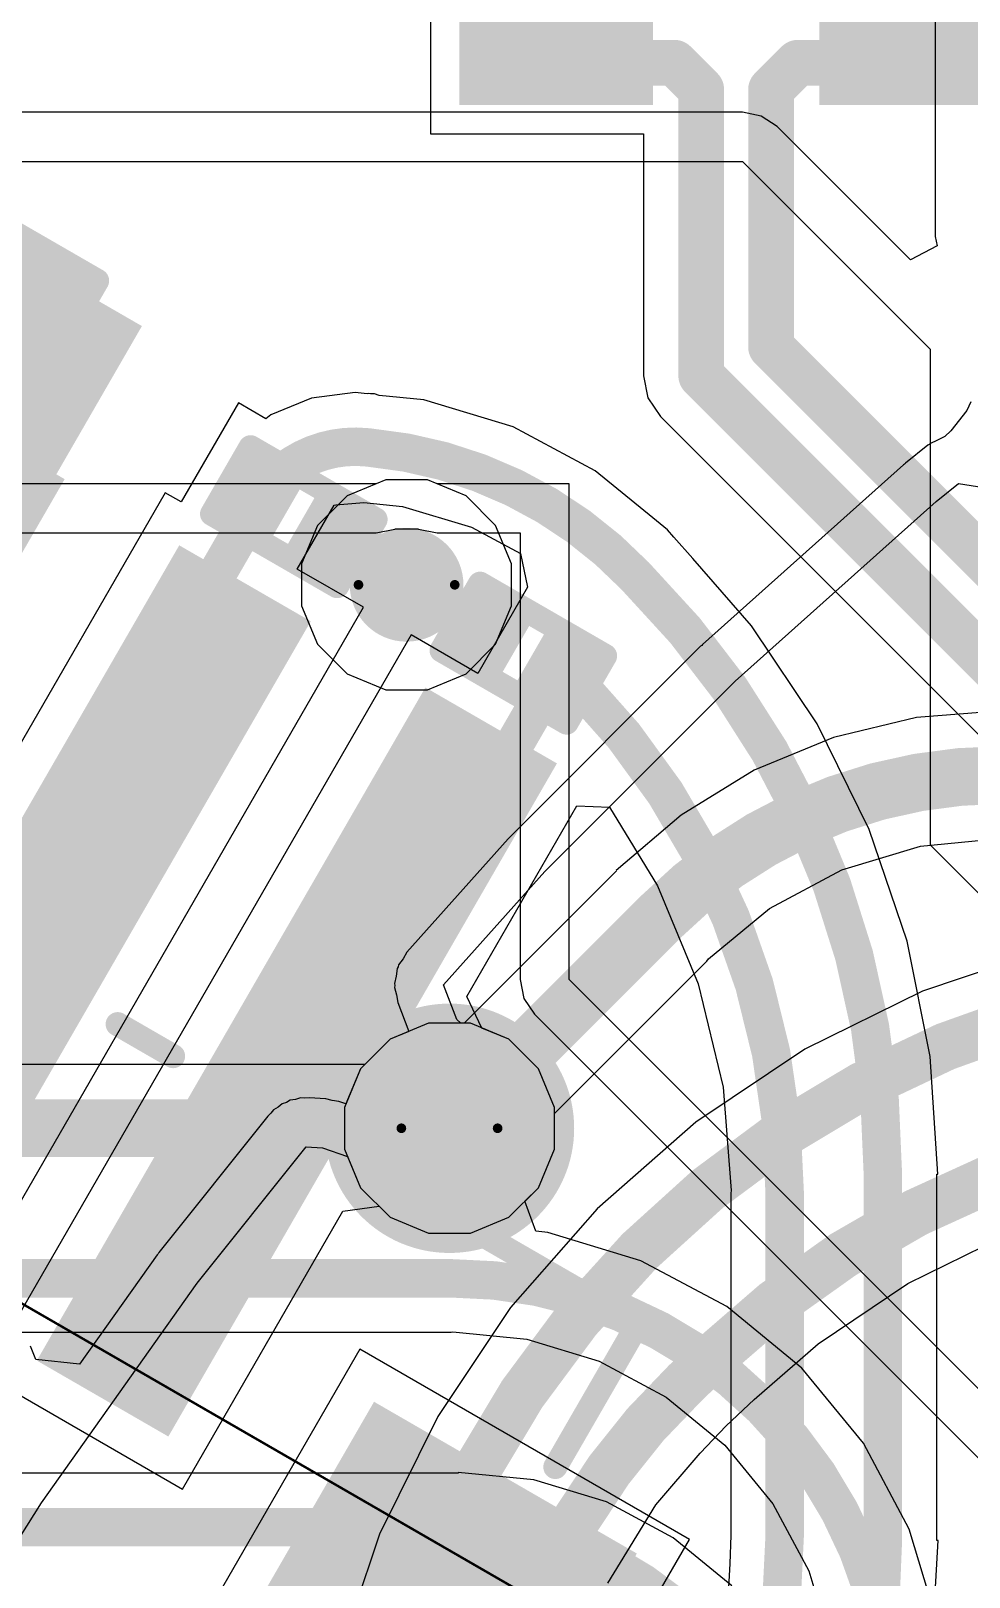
# Model space of a CAD drawing. Header units: inches. Extents: x -30 to 282, y -86 to 78.
# Drawn here: x -11.04 to -6.09, y -31.57 to -23.41 of the extents above; entities that cross this region are included whole.
import ezdxf

# ---------------------------------------------------------------- set-up
doc = ezdxf.new("R2010")
doc.units = ezdxf.units.IN
for name, color, linetype in [('Board Outline', 216, 'Continuous'), ('Bottom Layer', 5, 'Continuous'), ('Bottom Overlay', 54, 'Continuous'), ('Bottom Paste', 16, 'Continuous'), ('Bottom Solder', 6, 'Continuous'), ('Dimensions', 6, 'Continuous'), ('Drill Drawing', 1, 'Continuous'), ('GND 01', 76, 'Continuous'), ('GND 02', 16, 'Continuous'), ('PWR', 156, 'Continuous'), ('SIG 01', 90, 'Continuous'), ('Top Layer', 1, 'Continuous'), ('Via Holes', 16, 'Continuous')]:
    doc.layers.add(name, color=color, linetype=linetype)

# ---------------------------------------------------------------- blocks, each defined once
blk = doc.blocks.new('DSN0603_2_B_6')
at = {"layer": 'Bottom Layer'}
for points in [[(-0.2999994, 0.11999976), (-0.0999998, 0.11999976), (-0.0999998, -0.11999976), (-0.2999994, -0.11999976)], [(0.0999998, 0.11999976), (0.2999994, 0.11999976), (0.2999994, -0.11999976), (0.0999998, -0.11999976)]]:
    blk.add_hatch(color=5, dxfattribs=at).paths.add_polyline_path(points)
at = {"layer": 'Bottom Paste'}
for points in [[(-0.2999994, 0.11999976), (-0.0999998, 0.11999976), (-0.0999998, -0.11999976), (-0.2999994, -0.11999976)], [(0.0999998, 0.11999976), (0.2999994, 0.11999976), (0.2999994, -0.11999976), (0.0999998, -0.11999976)]]:
    blk.add_hatch(color=16, dxfattribs=at).paths.add_polyline_path(points)
at = {"layer": 'Bottom Solder'}
for points in [[(-0.35500056, 0.17500092), (-0.04499864, 0.17500092), (-0.04499864, -0.17500092), (-0.35500056, -0.17500092)], [(0.04499864, 0.17500092), (0.35500056, 0.17500092), (0.35500056, -0.17500092), (0.04499864, -0.17500092)]]:
    blk.add_hatch(color=6, dxfattribs=at).paths.add_polyline_path(points)
at = {"layer": 'Bottom Overlay', "const_width": 0.127}
for points in [[(-0.3809999999999999, -0.2032), (-0.3809999999999999, 0.2032)], [(-0.3809999999999999, 0.2032), (0.3809999999999999, 0.2032)], [(0.3809999999999999, -0.2032), (0.3809999999999999, 0.2032)], [(-0.3809999999999999, -0.2032), (0.3809999999999999, -0.2032)]]:
    blk.add_lwpolyline(points, dxfattribs=at)
at = {"layer": 'Bottom Overlay', "const_width": 0.0635}
for points in [[(-0.41275, 0.2032, 1), (-0.34925, 0.2032, 1)], [(-0.41275, 0.2032, 1), (-0.34925, 0.2032, 1)], [(0.34925, 0.2032, 1), (0.41275, 0.2032, 1)], [(0.34925, 0.2032, 1), (0.41275, 0.2032, 1)], [(-0.41275, -0.2032, 1), (-0.34925, -0.2032, 1)], [(-0.41275, -0.2032, 1), (-0.34925, -0.2032, 1)], [(0.34925, -0.2032, 1), (0.41275, -0.2032, 1)], [(0.34925, -0.2032, 1), (0.41275, -0.2032, 1)]]:
    blk.add_lwpolyline(points, format="xyb", close=True, dxfattribs=at)
blk = doc.blocks.new('DSN0603_2_B_7')
at = {"layer": 'Bottom Layer'}
for points in [[(-0.2999994, 0.11999976), (-0.0999998, 0.11999976), (-0.0999998, -0.11999976), (-0.2999994, -0.11999976)], [(0.0999998, 0.11999976), (0.2999994, 0.11999976), (0.2999994, -0.11999976), (0.0999998, -0.11999976)]]:
    blk.add_hatch(color=5, dxfattribs=at).paths.add_polyline_path(points)
at = {"layer": 'Bottom Paste'}
for points in [[(-0.2999994, 0.11999976), (-0.0999998, 0.11999976), (-0.0999998, -0.11999976), (-0.2999994, -0.11999976)], [(0.0999998, 0.11999976), (0.2999994, 0.11999976), (0.2999994, -0.11999976), (0.0999998, -0.11999976)]]:
    blk.add_hatch(color=16, dxfattribs=at).paths.add_polyline_path(points)
at = {"layer": 'Bottom Solder'}
for points in [[(-0.35500056, 0.17500092), (-0.04499864, 0.17500092), (-0.04499864, -0.17500092), (-0.35500056, -0.17500092)], [(0.04499864, 0.17500092), (0.35500056, 0.17500092), (0.35500056, -0.17500092), (0.04499864, -0.17500092)]]:
    blk.add_hatch(color=6, dxfattribs=at).paths.add_polyline_path(points)
at = {"layer": 'Bottom Overlay', "const_width": 0.127}
for points in [[(-0.3809999999999999, 0.2032), (-0.3809999999999999, -0.2032)], [(0.3809999999999999, 0.2032), (-0.3809999999999999, 0.2032)], [(0.3809999999999999, 0.2032), (0.3809999999999999, -0.2032)], [(0.3809999999999999, -0.2032), (-0.3809999999999999, -0.2032)]]:
    blk.add_lwpolyline(points, dxfattribs=at)
at = {"layer": 'Bottom Overlay', "const_width": 0.0635}
for points in [[(-0.41275, 0.2032, 1), (-0.34925, 0.2032, 1)], [(-0.41275, 0.2032, 1), (-0.34925, 0.2032, 1)], [(0.34925, 0.2032, 1), (0.41275, 0.2032, 1)], [(0.34925, 0.2032, 1), (0.41275, 0.2032, 1)], [(-0.41275, -0.2032, 1), (-0.34925, -0.2032, 1)], [(-0.41275, -0.2032, 1), (-0.34925, -0.2032, 1)], [(0.34925, -0.2032, 1), (0.41275, -0.2032, 1)], [(0.34925, -0.2032, 1), (0.41275, -0.2032, 1)]]:
    blk.add_lwpolyline(points, format="xyb", close=True, dxfattribs=at)
blk = doc.blocks.new('C___0402_B_12')
at = {"layer": 'Bottom Layer'}
for points in [[(-0.2413, 0.31749746), (-0.2412999999999999, -0.31750254), (-0.6985, -0.31750254), (-0.6985, 0.31749746)], [(0.6985, 0.31750254), (0.6985, -0.31749746), (0.2413, -0.31749746), (0.2412999999999999, 0.31750254)]]:
    blk.add_hatch(color=5, dxfattribs=at).paths.add_polyline_path(points)
at = {"layer": 'Bottom Paste'}
for points in [[(-0.2413, 0.31749746), (-0.2412999999999999, -0.31750254), (-0.6985, -0.31750254), (-0.6985, 0.31749746)], [(0.6985, 0.31750254), (0.6985, -0.31749746), (0.2413, -0.31749746), (0.2412999999999999, 0.31750254)]]:
    blk.add_hatch(color=16, dxfattribs=at).paths.add_polyline_path(points)
at = {"layer": 'Bottom Solder'}
for points in [[(-0.18130012, 0.37749734), (-0.18130012, -0.37750242), (-0.7584998799999999, -0.37750242), (-0.7584998799999999, 0.37749734)], [(0.7584998799999999, 0.37750242), (0.7584998799999999, -0.37749734), (0.18130012, -0.37749734), (0.18130012, 0.37750242)]]:
    blk.add_hatch(color=6, dxfattribs=at).paths.add_polyline_path(points)
at = {"layer": 'Bottom Overlay', "const_width": 0.127}
for points in [[(-0.7874, 0.40640254), (-0.78740254, -0.40639746)], [(-0.2794, 0.4064), (-0.7874, 0.40640254)], [(0.78740254, 0.40639746), (0.27940508, 0.4064)], [(0.78740254, 0.40639746), (0.7874, -0.40640254)], [(-0.27940508, -0.4064), (-0.78740254, -0.40639746)], [(0.7874, -0.40640254), (0.2794, -0.4064)]]:
    blk.add_lwpolyline(points, dxfattribs=at)
at = {"layer": 'Bottom Overlay', "const_width": 0.0635}
for points in [[(-0.8191499999999999, 0.40640254, 1), (-0.7556499999999999, 0.40640254, 1)], [(-0.8191499999999999, 0.40640254, 1), (-0.7556499999999999, 0.40640254, 1)], [(-0.31115, 0.4064, 1), (-0.24765, 0.4064, 1)], [(0.24765508, 0.4064, 1), (0.31115508, 0.4064, 1)], [(0.75565254, 0.40639746, 1), (0.8191525399999998, 0.40639746, 1)], [(0.75565254, 0.40639746, 1), (0.8191525399999998, 0.40639746, 1)], [(-0.8191525399999998, -0.40639746, 1), (-0.75565254, -0.40639746, 1)], [(-0.8191525399999998, -0.40639746, 1), (-0.75565254, -0.40639746, 1)], [(-0.31115508, -0.4064, 1), (-0.24765508, -0.4064, 1)], [(0.24765, -0.4064, 1), (0.31115, -0.4064, 1)], [(0.7556499999999999, -0.40640254, 1), (0.8191499999999999, -0.40640254, 1)], [(0.7556499999999999, -0.40640254, 1), (0.8191499999999999, -0.40640254, 1)]]:
    blk.add_lwpolyline(points, format="xyb", close=True, dxfattribs=at)
blk = doc.blocks.new('B6B_ZR_SM4_TF_LF__SN__B_34')
at = {"layer": 'Bottom Layer'}
for points in [[(0.4000627, 3.27494646), (1.1000613, 3.27494646), (1.1000613, -0.72504554), (0.4000627, -0.72504554)], [(1.8999327, 3.27494646), (2.5999313, 3.27494646), (2.5999313, -0.72504554), (1.8999327, -0.72504554)], [(3.400056699999999, 3.274948999999999), (4.100055299999999, 3.274948999999999), (4.100055299999999, -0.725043), (3.400056699999999, -0.725043)], [(5.0500915, -0.1249553), (6.550088499999999, -0.1249553), (6.550088499999999, -2.4249507), (5.0500915, -2.4249507)]]:
    blk.add_hatch(color=5, dxfattribs=at).paths.add_polyline_path(points)
at = {"layer": 'Bottom Paste'}
for points in [[(0.4000627, 3.27494646), (1.1000613, 3.27494646), (1.1000613, -0.72504554), (0.4000627, -0.72504554)], [(1.8999327, 3.27494646), (2.5999313, 3.27494646), (2.5999313, -0.72504554), (1.8999327, -0.72504554)], [(3.400056699999999, 3.274948999999999), (4.100055299999999, 3.274948999999999), (4.100055299999999, -0.725043), (3.400056699999999, -0.725043)], [(5.0500915, -0.1249553), (6.550088499999999, -0.1249553), (6.550088499999999, -2.4249507), (5.0500915, -2.4249507)]]:
    blk.add_hatch(color=16, dxfattribs=at).paths.add_polyline_path(points)
at = {"layer": 'Bottom Solder'}
for points in [[(0.3492627, 3.32574646), (1.1508613, 3.32574646), (1.1508613, -0.77584554), (0.3492627, -0.77584554)], [(1.8491327, 3.32574646), (2.6507313, 3.32574646), (2.6507313, -0.77584554), (1.8491327, -0.77584554)], [(3.3492567, 3.325749), (4.1508553, 3.325749), (4.1508553, -0.775843), (3.3492567, -0.775843)], [(4.9992915, -0.0741553), (6.600888499999999, -0.0741553), (6.600888499999999, -2.4757507), (4.9992915, -2.4757507)]]:
    blk.add_hatch(color=6, dxfattribs=at).paths.add_polyline_path(points)
at = {"layer": 'Bottom Overlay', "const_width": 0.127}
for points in [[(2.8311348, 0.9749281999999999), (3.1688532, 0.9749281999999999)], [(4.3311572, 0.9749281999999999), (6.000013399999999, 0.9749281999999999)], [(6.000013399999999, 0.1060958), (6.000013399999999, 0.9749281999999999)]]:
    blk.add_lwpolyline(points, dxfattribs=at)
at = {"layer": 'Bottom Overlay', "const_width": 0.0635}
for points in [[(2.7993848, 0.9749281999999999, 1), (2.8628848, 0.9749281999999999, 1)], [(3.1371032, 0.9749281999999999, 1), (3.2006032, 0.9749281999999999, 1)], [(4.2994072, 0.9749281999999999, 1), (4.3629072, 0.9749281999999999, 1)], [(5.9682634, 0.9749281999999999, 1), (6.031763399999999, 0.9749281999999999, 1)], [(5.9682634, 0.9749281999999999, 1), (6.031763399999999, 0.9749281999999999, 1)], [(5.9682634, 0.1060958, 1), (6.031763399999999, 0.1060958, 1)]]:
    blk.add_lwpolyline(points, format="xyb", close=True, dxfattribs=at)
blk = doc.blocks.new('S___23_B_123')
at = {"layer": 'Bottom Layer'}
for points in [[(-1.36000109, 1.46000089), (-0.54000019, 1.46000089), (-0.54000019, 0.54000019), (-1.36000109, 0.54000019)], [(0.54000019, 1.46000089), (1.36000109, 1.46000089), (1.36000109, 0.54000019), (0.54000019, 0.54000019)], [(-0.41000045, -0.54000019), (0.41000045, -0.54000019), (0.41000045, -1.46000089), (-0.41000045, -1.46000089)]]:
    blk.add_hatch(color=5, dxfattribs=at).paths.add_polyline_path(points)
at = {"layer": 'Bottom Paste'}
for points in [[(-1.36000109, 1.46000089), (-0.54000019, 1.46000089), (-0.54000019, 0.54000019), (-1.36000109, 0.54000019)], [(0.54000019, 1.46000089), (1.36000109, 1.46000089), (1.36000109, 0.54000019), (0.54000019, 0.54000019)], [(-0.41000045, -0.54000019), (0.41000045, -0.54000019), (0.41000045, -1.46000089), (-0.41000045, -1.46000089)]]:
    blk.add_hatch(color=16, dxfattribs=at).paths.add_polyline_path(points)
at = {"layer": 'Bottom Solder'}
for points in [[(-1.46160109, 1.56160089), (-0.43840019, 1.56160089), (-0.43840019, 0.43840019), (-1.46160109, 0.43840019)], [(0.43840019, 1.56160089), (1.46160109, 1.56160089), (1.46160109, 0.43840019), (0.43840019, 0.43840019)], [(-0.51160045, -0.43840019), (0.51160045, -0.43840019), (0.51160045, -1.56160089), (-0.51160045, -1.56160089)]]:
    blk.add_hatch(color=6, dxfattribs=at).paths.add_polyline_path(points)
at = {"layer": 'Bottom Overlay', "const_width": 0.127}
for points in [[(-1.6764, 1.2954), (-1.6764, 1.0414)], [(-1.5494, 1.1684), (-1.6764, 1.2954)], [(-1.5494, 1.1684), (-1.6764, 1.0414)], [(0.3302, 0.7874), (-0.3302, 0.7874)], [(-1.5494, 0.5841999999999999), (-1.5494, -0.8128)], [(1.5494, 0.5841999999999999), (1.5494, -0.8128)], [(-0.5588, -0.8128), (-1.5494, -0.8128)], [(1.5494, -0.8128), (0.5588, -0.8128)]]:
    blk.add_lwpolyline(points, dxfattribs=at)
at = {"layer": 'Bottom Overlay', "const_width": 0.0635}
for points in [[(-1.70815, 1.2954, 1), (-1.64465, 1.2954, 1)], [(-1.70815, 1.2954, 1), (-1.64465, 1.2954, 1)], [(-1.58115, 1.1684, 1), (-1.51765, 1.1684, 1)], [(-1.58115, 1.1684, 1), (-1.51765, 1.1684, 1)], [(-1.70815, 1.0414, 1), (-1.64465, 1.0414, 1)], [(-1.70815, 1.0414, 1), (-1.64465, 1.0414, 1)], [(-0.36195, 0.7874, 1), (-0.29845, 0.7874, 1)], [(0.29845, 0.7874, 1), (0.36195, 0.7874, 1)], [(-1.58115, 0.5841999999999999, 1), (-1.51765, 0.5841999999999999, 1)], [(1.51765, 0.5841999999999999, 1), (1.58115, 0.5841999999999999, 1)], [(-1.58115, -0.8128, 1), (-1.51765, -0.8128, 1)], [(-1.58115, -0.8128, 1), (-1.51765, -0.8128, 1)], [(-0.5905499999999999, -0.8128, 1), (-0.52705, -0.8128, 1)], [(0.52705, -0.8128, 1), (0.5905499999999999, -0.8128, 1)], [(1.51765, -0.8128, 1), (1.58115, -0.8128, 1)], [(1.51765, -0.8128, 1), (1.58115, -0.8128, 1)]]:
    blk.add_lwpolyline(points, format="xyb", close=True, dxfattribs=at)

msp = doc.modelspace()

# ---------------------------------------------------------------- hatches: boundary and pattern name
at = {"layer": 'Bottom Layer'}
msp.add_hatch(color=5, dxfattribs=at).paths.add_polyline_path([(-13.66859344, -28.83680542), (-12.93497286, -29.26036058), (-10.45787088, -24.96989418), (-11.19149146, -24.54633902)])
h = msp.add_hatch(color=5, dxfattribs=at)
edge = h.paths.add_edge_path()
edge.add_arc((-9.06085818, -26.33532452), 0.2999994, 0, 360)
h = msp.add_hatch(color=5, dxfattribs=at)
edge = h.paths.add_edge_path()
edge.add_arc((-8.83448322, -29.2031166), 0.2999994, 0, 360)
at = {"layer": 'GND 01'}
h = msp.add_hatch(color=76, dxfattribs=at)
edge = h.paths.add_edge_path()
edge.add_arc((-8.83448322, -29.2031166), 0.6579997, 0, 360)
at = {"layer": 'GND 02'}
h = msp.add_hatch(color=16, dxfattribs=at)
edge = h.paths.add_edge_path()
edge.add_arc((-8.83448322, -29.2031166), 0.6579997, 0, 360)
at = {"layer": 'PWR'}
h = msp.add_hatch(color=156, dxfattribs=at)
edge = h.paths.add_edge_path()
edge.add_arc((-9.06085818, -26.33532452), 0.2999994, 0, 360)
h = msp.add_hatch(color=156, dxfattribs=at)
edge = h.paths.add_edge_path()
edge.add_arc((-8.83448322, -29.2031166), 0.2999994, 0, 360)
at = {"layer": 'SIG 01'}
h = msp.add_hatch(color=90, dxfattribs=at)
edge = h.paths.add_edge_path()
edge.add_arc((-9.06085818, -26.33532452), 0.2999994, 0, 360)
h = msp.add_hatch(color=90, dxfattribs=at)
edge = h.paths.add_edge_path()
edge.add_arc((-8.83448322, -29.2031166), 0.2999994, 0, 360)
at = {"layer": 'Top Layer'}
h = msp.add_hatch(color=1, dxfattribs=at)
edge = h.paths.add_edge_path()
edge.add_arc((-9.06085818, -26.33532452), 0.2999994, 0, 360)
h = msp.add_hatch(color=1, dxfattribs=at)
edge = h.paths.add_edge_path()
edge.add_arc((-8.83448322, -29.2031166), 0.2999994, 0, 360)
at = {"layer": 'Via Holes'}
h = msp.add_hatch(color=7, dxfattribs=at)
edge = h.paths.add_edge_path()
edge.add_arc((-9.06085818, -26.33532452), 0.1499997, 0, 360)
h = msp.add_hatch(color=7, dxfattribs=at)
edge = h.paths.add_edge_path()
edge.add_arc((-8.83448322, -29.2031166), 0.1499997, 0, 360)

# ---------------------------------------------------------------- linework, layer by layer
at = {"layer": 'Board Outline', "const_width": 0.254}
msp.add_lwpolyline([(37.49466466, -16.44645174, -2.5025245443781), (-17.29285086, -16.44645174)], format="xyb", dxfattribs=at)
msp.add_lwpolyline([(27.86041418, -45.25000094, 1), (-7.658600379999999, -45.25000094, 1)], format="xyb", close=True, dxfattribs=at)
at = {"layer": 'Bottom Layer'}
for p, q in [((-8.93562856, -22.52700092), (-8.93562856, -23.95499908)), ((-8.93562856, -23.95499908), (-7.81007582, -23.95499908)), ((-7.81007582, -23.95499908), (-7.81007582, -25.2320806)), ((-7.81007582, -25.2320806), (-7.786913559999999, -25.34853198)), ((-9.56250818, -25.3498731), (-9.776879099999999, -25.43866642)), ((-9.33246292, -25.31958614), (-9.56250818, -25.3498731)), ((-9.26974778, -25.32784368), (-9.33246292, -25.31958614)), ((-9.260392959999999, -25.32598186), (-9.26974778, -25.32784368)), ((-9.25166552, -25.32771668), (-9.260392959999999, -25.32598186)), ((-9.239514159999999, -25.32660416), (-9.25166552, -25.32771668)), ((-9.230547959999999, -25.32754904), (-9.239514159999999, -25.32660416)), ((-9.2050235, -25.33548146), (-9.230547959999999, -25.32754904)), ((-8.97023606, -25.35860562), (-9.2050235, -25.33548146)), ((-8.499251479999998, -25.50147808), (-8.97023606, -25.35860562)), ((-7.786913559999999, -25.34853198), (-7.720949759999999, -25.44725162)), ((-9.94888282, -25.37483368), (-10.25089136, -25.8979289)), ((-9.803259539999999, -25.45891022), (-9.94888282, -25.37483368)), ((-9.776879099999999, -25.43866642), (-9.803259539999999, -25.45891022)), ((-7.720949759999999, -25.44725162), (-5.39267654, -27.77552484)), ((-8.065188339999999, -25.7334893), (-8.499251479999998, -25.50147808)), ((-7.762052039999999, -25.98226452), (-8.065188339999999, -25.7334893)), ((-10.33523968, -25.84923202), (-12.58923568, -29.75326536)), ((-10.25089136, -25.8979289), (-10.33523968, -25.84923202)), ((-9.63774552, -26.2519287), (-9.44286148, -25.9143754)), ((-9.44286148, -25.9143754), (-9.43494684, -25.91280314)), ((-9.43494684, -25.91280314), (-9.28665402, -25.90150776)), ((-9.28665402, -25.90150522), (-9.28665148, -25.90150268)), ((-9.28665402, -25.90150776), (-9.28665402, -25.90150522)), ((-9.28665148, -25.90150268), (-9.082229739999999, -25.92163726)), ((-9.082229739999999, -25.92163726), (-8.718936079999999, -26.03184278)), ((-7.68472936, -26.0457188), (-7.762052039999999, -25.98226452)), ((-8.718936079999999, -26.03184278), (-8.46000594, -26.1702423)), ((-7.64979166, -26.08423028), (-7.68472936, -26.0457188)), ((-7.649794200000001, -26.08423282), (-7.64979166, -26.08423028)), ((-7.551056779999999, -26.19682594), (-7.649794200000001, -26.08423282)), ((-8.46000594, -26.1702423), (-8.4221574, -26.34854014)), ((-9.289079719999998, -26.45323132), (-9.63774552, -26.2519287)), ((-7.23987122, -26.55166394), (-7.551056779999999, -26.19682594)), ((-8.4221574, -26.34854014), (-8.684221899999999, -26.80244576)), ((-11.54307572, -30.35726466), (-9.289079719999998, -26.45323132)), ((-6.894466779999999, -27.06859712), (-7.23987122, -26.55166394)), ((-9.03609318, -26.59929402), (-11.29008918, -30.50332736)), ((-8.684221899999999, -26.80244576), (-9.03609318, -26.59929402)), ((-6.61949146, -27.62619316), (-6.894466779999999, -27.06859712)), ((-8.743388659999999, -28.50831738), (-8.162455099999999, -27.50210908)), ((-8.162455099999999, -27.50210908), (-7.9901288, -27.50843622)), ((-7.9901288, -27.50843622), (-7.735905279999999, -27.92329188)), ((-6.41964934, -28.21490928), (-6.61949146, -27.62619316)), ((-7.735905279999999, -27.92329188), (-7.52129306, -28.4414087)), ((-6.298361799999999, -28.82467184), (-6.41964934, -28.21490928)), ((-7.52129306, -28.4414087), (-7.390376379999999, -28.98671876)), ((-8.66328976, -28.67438258), (-8.743388659999999, -28.50831738)), ((-8.52066876, -28.7334579), (-8.66328976, -28.67438258)), ((-8.364824519999999, -28.88930214), (-8.52066876, -28.7334579)), ((-6.25769894, -29.44504906), (-6.298361799999999, -28.82467184)), ((-8.280483819999999, -29.0929187), (-8.364824519999999, -28.88930214)), ((-7.390376379999999, -28.98671876), (-7.34745038, -29.53214312)), ((-8.280483819999999, -29.3133145), (-8.280483819999999, -29.0929187)), ((-8.364824519999999, -29.51693106), (-8.280483819999999, -29.3133145)), ((-6.26240302, -31.37872819999999), (-6.26240302, -29.44504906)), ((-6.26240302, -29.44504906), (-6.25769894, -29.44504906)), ((-8.52066876, -29.6727753), (-8.364824519999999, -29.51693106)), ((-7.34745038, -29.53214312), (-7.350165639999999, -29.54579308)), ((-9.396707139999998, -29.639895), (-9.20625286, -29.61482012)), ((-9.20625286, -29.61482012), (-9.14829768, -29.6727753)), ((-7.350165639999999, -29.54579308), (-7.350165639999999, -31.34892638)), ((-10.24392922, -31.10732666), (-9.396707139999998, -29.639895)), ((-9.14829768, -29.6727753), (-8.944681119999998, -29.757116)), ((-8.72428532, -29.757116), (-8.52066876, -29.6727753)), ((-8.944681119999998, -29.757116), (-8.72428532, -29.757116)), ((-9.307073079999999, -30.36871244), (-10.71107078, -32.8005059)), ((-7.5680951, -31.37271094), (-9.307073079999999, -30.36871244)), ((-11.29008918, -30.50332736), (-10.24392922, -31.10732666)), ((-7.98787836, -32.0997961), (-7.5680951, -31.37271094)), ((-7.350168179999999, -31.35065612), (-7.35474526, -31.50116128)), ((-7.350165639999999, -31.34892638), (-7.350170719999999, -31.34994237999999)), ((-7.350170719999999, -31.34994237999999), (-7.350168179999999, -31.35065612)), ((-6.304300319999999, -32.2437887), (-6.25572028, -31.37872819999999)), ((-6.25572028, -31.37872819999999), (-6.26240302, -31.37872819999999)), ((-7.35474526, -31.50116128), (-7.390660859999999, -32.14070534))]:
    msp.add_line(p, q, dxfattribs=at)
for points, const_width in [([(-8.27162938, -23.2909999), (-7.98227766, -23.58035162)], 0.2413), ([(-6.66097982, -23.58035162), (-6.3716281, -23.2909999)], 0.2413), ([(-7.98227766, -23.58035162), (-7.64712974, -23.58035162)], 0.2413), ([(-7.64712974, -23.58035162), (-7.50577874, -23.72170262)], 0.2413), ([(-7.13747874, -23.72170262), (-6.99612774, -23.58035162)], 0.2413), ([(-6.99612774, -23.58035162), (-6.66097982, -23.58035162)], 0.2413), ([(-7.50577874, -25.2320806), (-7.50577874, -23.72170262)], 0.2413), ([(-7.13747874, -25.0795282), (-7.13747874, -23.72170262)], 0.2413), ([(-7.13747874, -25.0795282), (-4.720079459999999, -27.49692748)], 0.2413), ([(-7.50577874, -25.2320806), (-5.08837946, -27.64947988)], 0.2413), ([(-9.26935916, -25.60980654), (-9.260392959999999, -25.61075142)], 0.20299934), ([(-10.12206764, -26.38279966), (-9.829723799999998, -25.87644304)], 0.20299934), ([(-10.9391577, -28.10324834), (-10.12206764, -26.38279966)], 0.20299934), ([(-8.55544898, -27.28740542), (-8.27162938, -26.79581636)], 0.2032), ([(-9.640011199999998, -28.85331034), (-8.55544898, -27.28740542)], 0.2032), ([(-6.54717258, -31.37872819999999), (-6.54717258, -29.44504651999999)], 0.20299934), ([(-7.06529194, -31.34964266), (-7.06529194, -29.54579308)], 0.2032), ([(-7.065294479999999, -31.35065612), (-7.06529194, -31.34964266)], 0.2032)]:
    msp.add_lwpolyline(points, dxfattribs=dict(at, const_width=const_width))
for points, const_width in [([(-8.04260266, -23.58035162, 1), (-7.92195266, -23.58035162, 1)], 0.12065), ([(-8.04260266, -23.58035162, 1), (-7.92195266, -23.58035162, 1)], 0.12065), ([(-7.70745474, -23.58035162, 1), (-7.586804739999999, -23.58035162, 1)], 0.12065), ([(-7.70745474, -23.58035162, 1), (-7.586804739999999, -23.58035162, 1)], 0.12065), ([(-7.056452739999999, -23.58035162, 1), (-6.93580274, -23.58035162, 1)], 0.12065), ([(-7.056452739999999, -23.58035162, 1), (-6.93580274, -23.58035162, 1)], 0.12065), ([(-6.721304819999999, -23.58035162, 1), (-6.60065482, -23.58035162, 1)], 0.12065), ([(-6.721304819999999, -23.58035162, 1), (-6.60065482, -23.58035162, 1)], 0.12065), ([(-7.566103739999999, -23.72170262, 1), (-7.44545374, -23.72170262, 1)], 0.12065), ([(-7.566103739999999, -23.72170262, 1), (-7.44545374, -23.72170262, 1)], 0.12065), ([(-7.19780374, -23.72170262, 1), (-7.077153739999999, -23.72170262, 1)], 0.12065), ([(-7.19780374, -23.72170262, 1), (-7.077153739999999, -23.72170262, 1)], 0.12065), ([(-7.19780374, -25.0795282, 1), (-7.077153739999999, -25.0795282, 1)], 0.12065), ([(-7.19780374, -25.0795282, 1), (-7.077153739999999, -25.0795282, 1)], 0.12065), ([(-7.566103739999999, -25.2320806, 1), (-7.44545374, -25.2320806, 1)], 0.12065), ([(-7.566103739999999, -25.2320806, 1), (-7.44545374, -25.2320806, 1)], 0.12065), ([(-9.32010836, -25.60980654, 1), (-9.21860996, -25.60980654, 1)], 0.1014984), ([(-9.32010836, -25.60980654, 1), (-9.21860996, -25.60980654, 1)], 0.1014984), ([(-9.31114216, -25.61075142, 1), (-9.209643759999999, -25.61075142, 1)], 0.1014984), ([(-9.31114216, -25.61075142, 1), (-9.209643759999999, -25.61075142, 1)], 0.1014984), ([(-9.880472999999999, -25.87644304, 1), (-9.7789746, -25.87644304, 1)], 0.1014984), ([(-9.87397822, -25.85990002, 1), (-9.77247982, -25.85990002, 1)], 0.1014984), ([(-7.90523438, -26.28892126, 1), (-7.80373598, -26.28892126, 1)], 0.1014984), ([(-7.905229299999999, -26.28891618, 1), (-7.8037309, -26.28891618, 1)], 0.1014984), ([(-10.17281684, -26.38279966, 1), (-10.07131844, -26.38279966, 1)], 0.1014984), ([(-10.17281684, -26.38279966, 1), (-10.07131844, -26.38279966, 1)], 0.1014984), ([(-8.32243192, -26.79581636, 1), (-8.22083192, -26.79581636, 1)], 0.1016), ([(-8.32242938, -26.79581636, 1), (-8.22082938, -26.79581636, 1)], 0.1016), ([(-8.21180476, -26.85372074, 1), (-8.11020476, -26.85372074, 1)], 0.1016), ([(-8.21180222, -26.8537182, 1), (-8.11020222, -26.8537182, 1)], 0.1016), ([(-8.606248979999998, -27.28740542, 1), (-8.504648979999999, -27.28740542, 1)], 0.1016), ([(-8.606248979999998, -27.28740542, 1), (-8.504648979999999, -27.28740542, 1)], 0.1016), ([(-10.9899069, -28.10324834, 1), (-10.8884085, -28.10324834, 1)], 0.1014984), ([(-9.690811199999999, -28.85331034, 1), (-9.5892112, -28.85331034, 1)], 0.1016), ([(-6.59792178, -29.44504651999999, 1), (-6.49642338, -29.44504651999999, 1)], 0.1014984), ([(-6.59792178, -29.44504906, 1), (-6.49642338, -29.44504906, 1)], 0.1014984), ([(-7.11609194, -29.54579308, 1), (-7.014491939999999, -29.54579308, 1)], 0.1016), ([(-7.11609194, -29.54579562, 1), (-7.014491939999999, -29.54579562, 1)], 0.1016), ([(-7.116094479999999, -31.35065612, 1), (-7.01449448, -31.35065612, 1)], 0.1016), ([(-7.11609194, -31.34964266, 1), (-7.014491939999999, -31.34964266, 1)], 0.1016), ([(-7.11609194, -31.34964266, 1), (-7.014491939999999, -31.34964266, 1)], 0.1016), ([(-7.11609194, -31.35065612, 1), (-7.014491939999999, -31.35065612, 1)], 0.1016), ([(-6.59792178, -31.37872819999999, 1), (-6.49642338, -31.37872819999999, 1)], 0.1014984), ([(-6.59792178, -31.37872819999999, 1), (-6.49642338, -31.37872819999999, 1)], 0.1014984)]:
    msp.add_lwpolyline(points, format="xyb", close=True, dxfattribs=dict(at, const_width=const_width))
for points, const_width in [([(-9.82322902, -25.85990002, -0.2709322722555025), (-9.26935916, -25.60980654)], 0.20299934), ([(-9.260392959999999, -25.61075142, -0.1816381820949365), (-7.854480099999999, -26.28891618)], 0.20299934), ([(-7.854485179999999, -26.28892126, -0.198912533218577), (-6.54717258, -29.44504906)], 0.20299934), ([(-8.27163192, -26.79581636, -0.1574312525840046), (-8.16100222, -26.8537182)], 0.2032), ([(-8.161004759999999, -26.85372074, -0.1957123738370938), (-7.06529194, -29.54579562)], 0.2032), ([(-7.06529194, -31.35065612, -0.1972860735053583), (-9.18195776, -36.50631256)], 0.2032), ([(-6.54717258, -31.37872819999999, -0.1031430646991546), (-7.166678579999999, -34.3499186)], 0.20299934)]:
    msp.add_lwpolyline(points, format="xyb", dxfattribs=dict(at, const_width=const_width))
at = {"layer": 'Dimensions', "const_width": 0.0127}
msp.add_lwpolyline([(-20.6920338, -24.58493686), (-6.83562768, -32.5849361)], dxfattribs=at)
at = {"layer": 'Drill Drawing'}
for points, const_width in [([(-8.806858179999999, -26.33532452, 1), (-9.31485818, -26.33532452, 1)], 0.0508), ([(-9.32755818, -26.33532452, 1), (-9.30215818, -26.33532452, 1)], 0.0254), ([(-8.81955818, -26.33532452, 1), (-8.79415818, -26.33532452, 1)], 0.0254), ([(-8.58048322, -29.2031166, 1), (-9.088483219999999, -29.2031166, 1)], 0.0508), ([(-9.10118322, -29.2031166, 1), (-9.075783219999998, -29.2031166, 1)], 0.0254), ([(-8.59318322, -29.2031166, 1), (-8.567783219999999, -29.2031166, 1)], 0.0254)]:
    msp.add_lwpolyline(points, format="xyb", close=True, dxfattribs=dict(at, const_width=const_width))
at = {"layer": 'PWR'}
for p, q in [((-6.08342446, -25.37023374), (-6.1035946, -25.41510538)), ((-6.1035946, -25.41510538), (-6.187694, -25.52345416)), ((-6.187694, -25.52345416), (-6.219339859999999, -25.55199614)), ((-6.30911362, -25.59837654), (-6.427889100000001, -25.69309568)), ((-6.303558639999999, -25.59550634), (-6.30911362, -25.59837654)), ((-6.2993016, -25.59092672), (-6.303558639999999, -25.59550634)), ((-6.258867339999999, -25.57241774), (-6.2993016, -25.59092672)), ((-6.219339859999999, -25.55199614), (-6.258867339999999, -25.57241774)), ((-6.43264144, -25.69872432), (-6.438988899999999, -25.70246828)), ((-6.427889100000001, -25.69309568), (-6.43264144, -25.69872432)), ((-9.17105608, -25.78132512), (-9.37467264, -25.86566582)), ((-8.95066028, -25.78132512), (-9.17105608, -25.78132512)), ((-8.747043719999999, -25.86566582), (-8.95066028, -25.78132512)), ((-6.438988899999999, -25.70246828), (-7.49910616, -26.64984764)), ((-6.266421299999999, -25.89557178), (-6.14764582, -25.80085264)), ((-6.14764582, -25.80085264), (-5.87652622, -25.84454572)), ((-9.37467264, -25.86566582), (-9.530516879999999, -26.02151006)), ((-8.591199479999998, -26.02151006), (-8.747043719999999, -25.86566582)), ((-7.326538559999999, -26.84295114), (-6.266421299999999, -25.89557178)), ((-9.530516879999999, -26.02151006), (-9.614857579999999, -26.22512662)), ((-8.50685878, -26.22512662), (-8.591199479999998, -26.02151006)), ((-9.614857579999999, -26.22512662), (-9.614857579999999, -26.44552242)), ((-8.50685878, -26.44552242), (-8.50685878, -26.22512662)), ((-9.614857579999999, -26.44552242), (-9.530516879999999, -26.64913898)), ((-8.591199479999998, -26.64913898), (-8.50685878, -26.44552242)), ((-9.530516879999999, -26.64913898), (-9.37467264, -26.80498322)), ((-8.747043719999999, -26.80498322), (-8.591199479999998, -26.64913898)), ((-7.509662399999999, -26.6598273), (-8.514991859999999, -27.66515676)), ((-7.503535919999999, -26.65573282), (-7.509662399999999, -26.6598273)), ((-7.49910616, -26.64984764), (-7.503535919999999, -26.65573282)), ((-9.37467264, -26.80498322), (-9.17105608, -26.88932392)), ((-8.95066028, -26.88932392), (-8.747043719999999, -26.80498322)), ((-8.33186802, -27.8482806), (-7.326538559999999, -26.84295114)), ((-9.17105608, -26.88932392), (-8.95066028, -26.88932392)), ((-8.52497152, -27.675713), (-9.05905224, -28.2733496)), ((-8.51908634, -27.67128324), (-8.52497152, -27.675713)), ((-8.514991859999999, -27.66515676), (-8.51908634, -27.67128324)), ((-8.86594874, -28.4459172), (-8.33186802, -27.8482806)), ((-9.079610999999998, -28.30820094), (-9.10287232, -28.34134032)), ((-9.05905224, -28.2733496), (-9.079610999999998, -28.30820094)), ((-9.11039326, -28.3603827), (-9.11605238, -28.40047152)), ((-9.10512784, -28.3514546), (-9.11039326, -28.3603827)), ((-9.10287232, -28.34134032), (-9.10512784, -28.3514546)), ((-9.11605238, -28.40047152), (-9.12485602, -28.43996598)), ((-9.12485602, -28.43996598), (-9.123067859999999, -28.4501717)), ((-9.123067859999999, -28.4501717), (-9.1245182, -28.46043838)), ((-9.1245182, -28.46043838), (-9.114403919999999, -28.4996509)), ((-8.79520974, -28.62844922), (-8.86594874, -28.4459172)), ((-9.114403919999999, -28.4996509), (-9.107424, -28.53949842)), ((-9.107424, -28.53949842), (-9.04830804, -28.69204066)), ((-8.77502182, -28.6491172), (-8.79520974, -28.62844922)), ((-9.04830804, -28.69204066), (-9.14829768, -28.7334579)), ((-8.72428532, -28.6491172), (-8.77502182, -28.6491172)), ((-8.52066876, -28.7334579), (-8.72428532, -28.6491172)), ((-9.14829768, -28.7334579), (-9.30414192, -28.88930214)), ((-8.364824519999999, -28.88930214), (-8.52066876, -28.7334579)), ((-9.30414192, -28.88930214), (-9.380847379999999, -29.07448338)), ((-8.280483819999999, -29.0929187), (-8.364824519999999, -28.88930214)), ((-9.62067672, -29.04283244), (-9.647364499999998, -29.0513389)), ((-9.59777354, -29.04476538), (-9.62067672, -29.04283244)), ((-9.574979579999999, -29.04174278), (-9.59777354, -29.04476538)), ((-9.48734704, -29.04740698), (-9.574979579999999, -29.04174278)), ((-9.77659716, -29.1238813), (-9.79415618, -29.13870982)), ((-9.76261446, -29.10562632), (-9.77659716, -29.1238813)), ((-9.738354919999999, -29.09159028), (-9.76261446, -29.10562632)), ((-9.71695288, -29.07351818), (-9.738354919999999, -29.09159028)), ((-9.69505554, -29.06653826), (-9.71695288, -29.07351818)), ((-9.67514956, -29.0550219), (-9.69505554, -29.06653826)), ((-9.647364499999998, -29.0513389), (-9.67514956, -29.0550219)), ((-9.453638699999999, -29.0564062), (-9.48734704, -29.04740698)), ((-9.41908962, -29.06120172), (-9.453638699999999, -29.0564062)), ((-9.380847379999999, -29.07448338), (-9.41908962, -29.06120172)), ((-8.280483819999999, -29.3133145), (-8.280483819999999, -29.0929187)), ((-9.79415618, -29.13870982), (-10.36817332, -29.85849756)), ((-10.16569722, -30.0199679), (-9.59168262, -29.30018016)), ((-9.59168262, -29.30018016), (-9.504050079999999, -29.30584436)), ((-9.504050079999999, -29.30584436), (-9.37267874, -29.35146784)), ((-9.37267874, -29.35146784), (-9.30414192, -29.51693106)), ((-8.364824519999999, -29.51693106), (-8.280483819999999, -29.3133145)), ((-9.30414192, -29.51693106), (-9.14829768, -29.6727753)), ((-8.52066876, -29.6727753), (-8.364824519999999, -29.51693106)), ((-9.14829768, -29.6727753), (-8.944681119999998, -29.757116)), ((-8.72428532, -29.757116), (-8.52066876, -29.6727753)), ((-8.944681119999998, -29.757116), (-8.72428532, -29.757116)), ((-10.36817332, -29.85849756), (-10.3715566, -29.86504568)), ((-10.37690838, -29.87010536), (-10.78737492, -30.4486056)), ((-10.3715566, -29.86504568), (-10.37690838, -29.87010536)), ((-10.98842354, -31.17949314), (-10.16569722, -30.0199679)), ((-11.01808566, -30.42261123999999), (-11.04672924, -30.35345974)), ((-10.78737492, -30.4486056), (-11.01808566, -30.42261123999999)), ((-11.74484062, -32.3833236), (-10.98842354, -31.17949314))]:
    msp.add_line(p, q, dxfattribs=at)
at = {"layer": 'SIG 01'}
for p, q in [((-5.91876134, -27.00042352), (-6.369149059999999, -27.03586922)), ((-6.369149059999999, -27.03586922), (-6.808444599999999, -27.1413351)), ((-6.808444599999999, -27.1413351), (-7.22583518, -27.31422273999999)), ((-7.22583518, -27.31422273999999), (-7.61103888, -27.55027764)), ((-7.61103888, -27.55027764), (-7.95457388, -27.84368573999999)), ((-6.763623759999999, -27.8398224), (-6.34946914, -27.71418891999999)), ((-6.34946914, -27.71418891999999), (-5.933554299999999, -27.67322634)), ((-7.952874619999999, -27.845385), (-8.75660682, -28.6491172)), ((-7.95457388, -27.84368573999999), (-7.952874619999999, -27.845385)), ((-7.145309559999999, -28.04383774), (-6.763623759999999, -27.8398224)), ((-7.46836962, -28.30896548), (-7.145309559999999, -28.04383774)), ((-7.47675162, -28.32150799999999), (-7.46836962, -28.30896548)), ((-5.68229496, -28.25747968), (-6.338049299999999, -28.48007766)), ((-8.280483819999999, -29.1252402), (-7.47675162, -28.32150799999999)), ((-6.338049299999999, -28.48007766), (-6.95914026, -28.7863661)), ((-8.944681119999998, -28.6491172), (-9.14829768, -28.7334579)), ((-8.75660682, -28.6491172), (-8.944681119999998, -28.6491172)), ((-9.14829768, -28.7334579), (-9.30414192, -28.88930214)), ((-6.95914026, -28.7863661), (-7.534935399999999, -29.17109989999999)), ((-9.30414192, -28.88930214), (-9.38848262, -29.0929187)), ((-9.38848262, -29.0929187), (-9.38848262, -29.3133145)), ((-8.280483819999999, -29.3133145), (-8.280483819999999, -29.1252402)), ((-7.534935399999999, -29.17109989999999), (-8.05558968, -29.62770046)), ((-9.38848262, -29.3133145), (-9.30414192, -29.51693106)), ((-8.364824519999999, -29.51693106), (-8.280483819999999, -29.3133145)), ((-9.30414192, -29.51693106), (-9.14829768, -29.6727753)), ((-8.52066876, -29.6727753), (-8.364824519999999, -29.51693106)), ((-9.14829768, -29.6727753), (-8.944681119999998, -29.757116)), ((-8.72428532, -29.757116), (-8.52066876, -29.6727753)), ((-8.05558968, -29.62770046), (-8.51219024, -30.14835473999999)), ((-8.944681119999998, -29.757116), (-8.72428532, -29.757116)), ((-6.414838580000001, -30.022673), (-5.90284316, -29.7701843)), ((-6.889495999999999, -30.33982756), (-6.414838580000001, -30.022673)), ((-8.51219024, -30.14835473999999), (-8.89692404, -30.72414988)), ((-7.225812319999999, -30.63476982), (-6.889495999999999, -30.33982756)), ((-7.373518399999999, -30.77331666), (-7.225812319999999, -30.63476982)), ((-8.89692404, -30.72414988), (-9.20321248, -31.34524084)), ((-7.511978879999999, -30.91747182), (-7.373518399999999, -30.7733192)), ((-7.373515859999999, -30.77332174), (-7.373518399999999, -30.77331666)), ((-7.373518399999999, -30.7733192), (-7.373515859999999, -30.77332174)), ((-7.744970540000001, -31.19027036), (-7.511978879999999, -30.91747182)), ((-7.998208539999999, -31.6035182), (-7.744970540000001, -31.19027036)), ((-9.20321248, -31.34524084), (-9.42581046, -32.00099518))]:
    msp.add_line(p, q, dxfattribs=at)
for points, const_width in [([(-7.714813120000001, -28.0834465, -0.198912367379658), (-5.91876134, -27.33949828)], 0.3048), ([(-9.29006778, -33.37121596, -0.4142135623730951), (-4.31207418, -28.39322236)], 0.254), ([(-7.4560176, -30.41966738, -0.1926560413906366), (-4.23272966, -29.12982236)], 0.254), ([(-8.64283006, -33.00752351999999, -0.2053204165158395), (-7.589400619999999, -30.54677152)], 0.254), ([(-1.69260012, -30.75921966, -0.1989435417104912), (-6.59347424, -32.78956866)], 0.3048)]:
    msp.add_lwpolyline(points, format="xyb", dxfattribs=dict(at, const_width=const_width))
for points, const_width in [([(-8.83448322, -29.2031166), (-7.714813120000001, -28.0834465)], 0.3048), ([(-7.589400619999999, -30.54677152), (-7.4560176, -30.41966738)], 0.254)]:
    msp.add_lwpolyline(points, dxfattribs=dict(at, const_width=const_width))
for points, const_width in [([(-7.791013120000001, -28.0834465, 1), (-7.63861312, -28.0834465, 1)], 0.1524), ([(-7.791013120000001, -28.0834465, 1), (-7.63861312, -28.0834465, 1)], 0.1524), ([(-8.91068322, -29.2031166, 1), (-8.75828322, -29.2031166, 1)], 0.1524), ([(-7.519517599999999, -30.41966738, 1), (-7.392517600000001, -30.41966738, 1)], 0.127), ([(-7.519517599999999, -30.41966738, 1), (-7.392517600000001, -30.41966738, 1)], 0.127), ([(-7.65290062, -30.54677152, 1), (-7.525900619999999, -30.54677152, 1)], 0.127), ([(-7.65290062, -30.54677152, 1), (-7.525900619999999, -30.54677152, 1)], 0.127)]:
    msp.add_lwpolyline(points, format="xyb", close=True, dxfattribs=dict(at, const_width=const_width))
at = {"layer": 'Top Layer'}
for p, q in [((-6.27093996, -21.06976736), (-6.27093996, -24.49783264)), ((-10.50486342, -23.84164904), (-12.0208675, -23.84164904)), ((-7.288331879999999, -23.84165158), (-10.50486342, -23.84164904)), ((-7.18922616, -23.86136452), (-7.288331879999999, -23.84165158)), ((-7.10520804, -23.9175036), (-7.18922616, -23.86136452)), ((-6.401856639999999, -24.62085246), (-7.10520804, -23.9175036)), ((-12.0208675, -24.1006249), (-10.50486342, -24.1006249)), ((-10.50486342, -24.1006249), (-7.288331879999999, -24.10062744)), ((-7.288331879999999, -24.10062744), (-6.297729339999999, -25.09122744)), ((-6.26140226, -24.54578022), (-6.401856639999999, -24.62085246)), ((-6.27093996, -24.49783264), (-6.26140226, -24.54578022)), ((-6.297729339999999, -25.09122744), (-6.297747119999999, -27.7074122)), ((-9.17105608, -25.78132512), (-9.22199578, -25.80242489999999)), ((-8.95066028, -25.78132512), (-9.17105608, -25.78132512)), ((-8.899720579999999, -25.80242489999999), (-8.95066028, -25.78132512)), ((-9.22199578, -25.80242489999999), (-13.96853442, -25.80242489999999)), ((-8.20273442, -25.80242489999999), (-8.899720579999999, -25.80242489999999)), ((-8.20273442, -28.4186249), (-8.20273442, -25.80242489999999)), ((-13.8612626, -26.06140076), (-9.22199578, -26.06140076)), ((-9.22199578, -26.06140076), (-9.12289006, -26.04168782)), ((-9.12289006, -26.04168782), (-9.119542339999999, -26.04030098)), ((-9.119542339999999, -26.04030098), (-9.00217402, -26.04030098)), ((-9.00217402, -26.04030098), (-8.9988263, -26.04168782)), ((-8.9988263, -26.04168782), (-8.899720579999999, -26.06140076)), ((-8.899720579999999, -26.06140076), (-8.46171028, -26.06140076)), ((-8.46171028, -26.06140076), (-8.46171028, -28.4186249)), ((-6.297747119999999, -27.7074122), (-4.74833442, -29.25682236)), ((-8.46171028, -28.4186249), (-8.441997339999999, -28.51773316)), ((-5.453372379999999, -31.16797932), (-8.20273442, -28.4186249)), ((-8.441997339999999, -28.51773316), (-8.38585826, -28.60174874)), ((-8.38585826, -28.60174874), (-5.63649622, -31.35110316)), ((-8.944681119999998, -28.6491172), (-9.14829768, -28.7334579)), ((-8.72428532, -28.6491172), (-8.944681119999998, -28.6491172)), ((-8.52066876, -28.7334579), (-8.72428532, -28.6491172)), ((-9.14829768, -28.7334579), (-9.281286999999999, -28.86644722)), ((-8.364824519999999, -28.88930214), (-8.52066876, -28.7334579)), ((-9.281286999999999, -28.86644722), (-11.29601754, -28.86644722)), ((-8.280483819999999, -29.0929187), (-8.364824519999999, -28.88930214)), ((-8.280483819999999, -29.3133145), (-8.280483819999999, -29.0929187)), ((-8.364824519999999, -29.51693106), (-8.280483819999999, -29.3133145)), ((-8.436048659999999, -29.5881552), (-8.364824519999999, -29.51693106)), ((-8.37925172, -29.74688742), (-8.436048659999999, -29.5881552)), ((-8.31470016, -29.75324504), (-8.37925172, -29.74688742)), ((-7.823926439999999, -29.90211952), (-8.31470016, -29.75324504)), ((-7.37162864, -30.14387672), (-7.823926439999999, -29.90211952)), ((-6.97518544, -30.46922786), (-7.37162864, -30.14387672)), ((-11.6823236, -30.279848), (-8.825085219999998, -30.279848)), ((-8.825085219999998, -30.279848), (-8.81632222, -30.27810556)), ((-8.81632222, -30.27810556), (-8.426731939999998, -30.31647734)), ((-8.426731939999998, -30.31647734), (-8.04368978, -30.43267218)), ((-8.04368978, -30.43267218), (-7.6906755, -30.62136116)), ((-6.649834299999999, -30.86567106), (-6.97518544, -30.46922786)), ((-7.6906755, -30.62136116), (-7.381255239999999, -30.87529765999999)), ((-7.381255239999999, -30.87529765999999), (-7.12731874, -31.18471792)), ((-6.4080771, -31.31796886), (-6.649834299999999, -30.86567106)), ((-8.7886286, -31.0234965), (-11.68232868, -31.0234965)), ((-8.389955279999999, -31.0583961), (-8.7886286, -31.01913024)), ((-8.7886286, -31.01913024), (-8.7886286, -31.0234965)), ((-8.0066007, -31.17468492), (-8.389955279999999, -31.0583961)), ((-7.6532994, -31.36352884), (-8.0066007, -31.17468492)), ((-7.12731874, -31.18471792), (-6.93862976, -31.5377322)), ((-6.25920262, -31.80874258), (-6.4080771, -31.31796886)), ((-7.343630220000001, -31.61766854), (-7.6532994, -31.36352884)), ((-6.93862976, -31.5377322), (-6.822434919999999, -31.92077436))]:
    msp.add_line(p, q, dxfattribs=at)
for points, const_width in [([(-11.29601754, -29.2031166), (-8.83448322, -29.2031166)], 0.3048), ([(-12.05632336, -29.9949743), (-8.825085219999998, -29.9949743)], 0.2032), ([(-12.05632844, -31.3083702), (-8.7886286, -31.3083702)], 0.2032)]:
    msp.add_lwpolyline(points, dxfattribs=dict(at, const_width=const_width))
for points, const_width in [([(-8.91068322, -29.2031166, 1), (-8.75828322, -29.2031166, 1)], 0.1524), ([(-8.875885219999999, -29.9949743, 1), (-8.77428522, -29.9949743, 1)], 0.1016), ([(-8.875885219999999, -29.9949743, 1), (-8.77428522, -29.9949743, 1)], 0.1016), ([(-8.8394286, -31.3083702, 1), (-8.7378286, -31.3083702, 1)], 0.1016), ([(-8.8394286, -31.3083702, 1), (-8.7378286, -31.3083702, 1)], 0.1016)]:
    msp.add_lwpolyline(points, format="xyb", close=True, dxfattribs=dict(at, const_width=const_width))
at = {"layer": 'Top Layer', "const_width": 0.2032}
for points in [[(-8.825085219999998, -29.9949743, -0.4142135623730951), (-6.50093188, -32.31912764)], [(-8.7886286, -31.3083702, -0.4142135623730951), (-7.03433188, -33.06266692)]]:
    msp.add_lwpolyline(points, format="xyb", dxfattribs=at)

# ---------------------------------------------------------------- block references
for name, p, rotation in [('S___23_B_123', (-7.32162874, -22.24099946), 180), ('B6B_ZR_SM4_TF_LF__SN__B_34', (-13.5251317, -28.08242288), 330), ('C___0402_B_12', (-11.5793901, -24.68899812), 150), ('DSN0603_2_B_7', (-9.656104639999999, -25.97572656), 150), ('DSN0603_2_B_6', (-8.444834519999999, -26.69581656), 330)]:
    msp.add_blockref(name, p, dxfattribs=dict(rotation=rotation))

doc.saveas('drawing.dxf')
